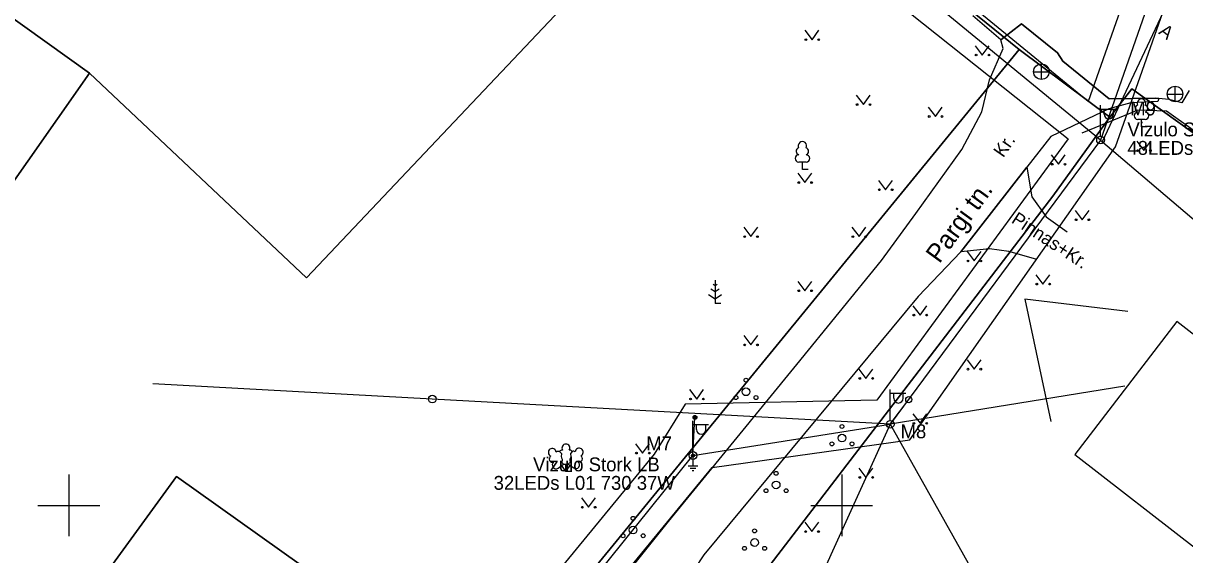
# Model space of a CAD drawing. Extents: x 641557 to 642719, y 6471421 to 6472352.
# Drawn here: x 641997 to 642072.2, y 6471996.8 to 6472031.2 of the extents above; entities that cross this region are included whole.
import ezdxf

# ---------------------------------------------------------------- set-up
doc = ezdxf.new("R2010")
doc.units = 0
for name, color, linetype in [('ABIJOONIS', 7, 'Continuous'), ('HALJASTUS', 7, 'Continuous'), ('HOONE', 7, 'Continuous'), ('KKAEV', 7, 'Continuous'), ('MOOTKOOD', 7, 'Continuous'), ('MOOTKORG-EH2000', 7, 'Continuous'), ('MOOTMPUNKT', 7, 'Continuous'), ('MOOTNR', 7, 'Continuous'), ('MOOTPIIR', 7, 'Continuous'), ('MPKAABEL', 7, 'Continuous'), ('MPOHULIIN', 7, 'Continuous'), ('PIIR', 7, 'Continuous'), ('POST', 7, 'Continuous'), ('PUU', 7, 'Continuous'), ('SIOHULIIN', 7, 'Continuous'), ('TEE', 7, 'Continuous'), ('VORK', 7, 'Continuous')]:
    doc.layers.add(name, color=color, linetype=linetype)

msp = doc.modelspace()

# ---------------------------------------------------------------- linework, layer by layer
at = {"layer": 'HALJASTUS'}
for p, q in [((642047.619, 6472030.728), (642048.083, 6472030.121)), ((642048.083, 6472030.121), (642048.528, 6472030.728)), ((642058.631, 6472029.735), (642059.095, 6472029.129)), ((642059.095, 6472029.129), (642059.54, 6472029.735)), ((642050.934, 6472026.534), (642051.398, 6472025.928)), ((642051.398, 6472025.928), (642051.843, 6472026.534)), ((642055.596, 6472025.762), (642056.06, 6472025.155)), ((642056.06, 6472025.155), (642056.505, 6472025.762)), ((642069.081, 6472023.561), (642069.545, 6472022.954)), ((642069.545, 6472022.954), (642069.99, 6472023.561)), ((642063.551, 6472022.676), (642064.015, 6472022.069)), ((642064.015, 6472022.069), (642064.46, 6472022.676)), ((642047.157, 6472021.488), (642047.621, 6472020.882)), ((642047.621, 6472020.882), (642048.066, 6472021.488)), ((642052.372, 6472021.023), (642052.835, 6472020.416)), ((642052.835, 6472020.416), (642053.281, 6472021.023)), ((642065.1, 6472019.079), (642065.563, 6472018.473)), ((642065.563, 6472018.473), (642066.009, 6472019.079)), ((642043.657, 6472017.988), (642044.121, 6472017.382)), ((642044.121, 6472017.382), (642044.566, 6472017.988)), ((642050.657, 6472017.988), (642051.121, 6472017.382)), ((642051.121, 6472017.382), (642051.566, 6472017.988)), ((642058.105, 6472016.418), (642058.569, 6472015.811)), ((642058.569, 6472015.811), (642059.014, 6472016.418)), ((642047.157, 6472014.488), (642047.621, 6472013.882)), ((642047.621, 6472013.882), (642048.066, 6472014.488)), ((642062.557, 6472014.92), (642063.02, 6472014.313)), ((642063.02, 6472014.313), (642063.466, 6472014.92)), ((642054.605, 6472012.918), (642055.069, 6472012.311)), ((642055.069, 6472012.311), (642055.514, 6472012.918)), ((642043.657, 6472010.988), (642044.121, 6472010.382)), ((642044.121, 6472010.382), (642044.566, 6472010.988)), ((642058.105, 6472009.418), (642058.569, 6472008.811)), ((642058.569, 6472008.811), (642059.014, 6472009.418)), ((642051.105, 6472008.819), (642051.569, 6472008.212)), ((642051.569, 6472008.212), (642052.014, 6472008.819)), ((642040.157, 6472007.488), (642040.621, 6472006.882)), ((642040.621, 6472006.882), (642041.066, 6472007.488)), ((642054.605, 6472005.918), (642055.069, 6472005.311)), ((642055.069, 6472005.311), (642055.514, 6472005.918)), ((642036.657, 6472003.988), (642037.121, 6472003.382)), ((642037.121, 6472003.382), (642037.566, 6472003.988)), ((642051.105, 6472002.418), (642051.569, 6472001.811)), ((642051.569, 6472001.811), (642052.014, 6472002.418)), ((642033.157, 6472000.488), (642033.621, 6471999.882)), ((642033.621, 6471999.882), (642034.066, 6472000.488)), ((642047.605, 6471998.918), (642048.069, 6471998.311)), ((642048.069, 6471998.311), (642048.514, 6471998.918))]:
    msp.add_line(p, q, dxfattribs=at)
for points in [[(642081.398, 6472012.884), (642083.689, 6472015.541), (642075.888, 6472022.02), (642071.009, 6472025.489), (642069.155, 6472025.558), (642065.54, 6472024.078)], [(642068.519, 6472012.551), (642061.836, 6472013.345), (642063.534, 6472005.431)]]:
    msp.add_lwpolyline(points, dxfattribs=at)
for centre in [(642047.682, 6472030.121), (642048.511, 6472030.121), (642058.694, 6472029.129), (642059.523, 6472029.129), (642050.997, 6472025.928), (642051.825, 6472025.928), (642055.658, 6472025.155), (642056.487, 6472025.155), (642069.144, 6472022.954), (642069.972, 6472022.954), (642063.614, 6472022.069), (642064.443, 6472022.069), (642047.22, 6472020.882), (642048.049, 6472020.882), (642052.434, 6472020.416), (642053.263, 6472020.416), (642065.162, 6472018.473), (642065.991, 6472018.473), (642043.72, 6472017.382), (642044.549, 6472017.382), (642050.72, 6472017.382), (642051.549, 6472017.382), (642058.168, 6472015.811), (642058.997, 6472015.811), (642047.22, 6472013.882), (642048.049, 6472013.882), (642062.619, 6472014.313), (642063.448, 6472014.313), (642054.668, 6472012.311), (642055.497, 6472012.311), (642043.72, 6472010.382), (642044.549, 6472010.382), (642058.168, 6472008.811), (642058.997, 6472008.811), (642051.168, 6472008.212), (642051.997, 6472008.212), (642040.22, 6472006.882), (642041.049, 6472006.882), (642054.668, 6472005.311), (642055.497, 6472005.311), (642036.72, 6472003.382), (642037.549, 6472003.382), (642051.168, 6472001.811), (642051.997, 6472001.811), (642033.22, 6471999.882), (642034.049, 6471999.882), (642047.668, 6471998.311), (642048.497, 6471998.311)]:
    msp.add_circle(centre, 0.055, dxfattribs=at)
at = {"layer": 'HOONE'}
msp.add_lwpolyline([(642065.09, 6472003.293), (642089.074, 6471984.663), (642095.654, 6471993.274), (642071.669, 6472011.904), (642065.09, 6472003.293)], dxfattribs=at)
at = {"layer": 'KKAEV'}
for p, q in [((642062.415, 6472028.054), (642063.415, 6472028.054)), ((642062.915, 6472027.554), (642062.915, 6472028.554)), ((642071.064, 6472026.609), (642072.064, 6472026.609)), ((642071.564, 6472026.109), (642071.564, 6472027.109))]:
    msp.add_line(p, q, dxfattribs=at)
for centre in [(642062.915, 6472028.054), (642071.564, 6472026.609)]:
    msp.add_circle(centre, 0.5, dxfattribs=at)
at = {"layer": 'MOOTMPUNKT'}
for centre in [(642040.503, 6472005.693), (642040.377, 6472003.228)]:
    msp.add_circle(centre, 0.1, dxfattribs=at)
at = {"layer": 'MOOTPIIR'}
for points in [[(641977.809, 6472092.35), (641984.419, 6472077.916), (641993.712, 6472078.683), (642019.528, 6472059.576), (642064.643, 6472023.711), (642052.26, 6472006.799), (642039.863, 6472006.551), (642037.875, 6472003.321), (642015.317, 6471975.848), (641964.57, 6471915.051)], [(641955.969, 6471899.409), (641998.872, 6471949.316), (642018.561, 6471974.371), (642041.616, 6472002.451), (642054.4, 6472004.245), (642067.708, 6472023.186), (642075.991, 6472046.71), (642073.491, 6472047.59), (642065.932, 6472026.122), (642045.73, 6472042.679), (642021.107, 6472062.859), (641983.055, 6472091.383)]]:
    msp.add_lwpolyline(points, dxfattribs=at)
at = {"layer": 'MPKAABEL'}
for points in [[(642040.377, 6472003.228), (642040.377, 6472002.55)], [(642040.695, 6472002.542), (642040.059, 6472002.542)], [(642040.561, 6472002.392), (642040.193, 6472002.392)], [(642040.427, 6472002.242), (642040.327, 6472002.242)]]:
    msp.add_lwpolyline(points, dxfattribs=at)
at = {"layer": 'MPOHULIIN'}
for p, q in [((642023.51, 6472006.876), (642005.441, 6472007.868)), ((642053.137, 6472005.249), (642023.51, 6472006.876))]:
    msp.add_line(p, q, dxfattribs=at)
for points in [[(642066.743, 6472023.634), (642044.597, 6472041.824), (642019.939, 6472060.923), (641980.015, 6472091.706)], [(642092.759, 6472082.232), (642082.032, 6472055.789), (642066.817, 6472023.473)], [(642074.552, 6472045.947), (642066.743, 6472023.634)], [(642066.743, 6472023.634), (642053.137, 6472005.249)], [(642066.743, 6472023.634), (642090.685, 6472003.265), (642087.608, 6471999.648)], [(641981.059, 6471883.254), (641975.914, 6471885.165), (641966.093, 6471889.214), (641953.754, 6471899.472), (641974.683, 6471923.679), (641995.724, 6471948.915), (642016.857, 6471973.989), (642040.377, 6472003.228), (642053.137, 6472005.249)], [(642053.137, 6472005.249), (642037.493, 6471970.833), (642031.254, 6471937.857), (642022.97, 6471901.239), (642022.97, 6471901.239)], [(642053.137, 6472005.249), (642065.494, 6471983.242), (642060.226, 6471969.422)]]:
    msp.add_lwpolyline(points, dxfattribs=at)
at = {"layer": 'PIIR'}
for points in [[(642149.07, 6471967.26), (642119.65, 6471990.44), (642068.76, 6472026.95), (642067.35, 6472025.11), (642061.48, 6472029.49), (642043.28, 6472044.21), (642037.8, 6472053), (642018.53, 6472067.16), (642000.75, 6472069.46), (641989.88, 6472069.42), (641984.02, 6472068.89), (641978.1, 6472068.06), (641915.99, 6472031.13), (641895.89, 6472016.54), (641877.52, 6472001.62), (641871.64, 6471996.91), (641764.55, 6471924.16)], [(641936.28, 6471864.22), (641985.07, 6471931.45), (642002.31, 6471955.2), (642017.35, 6471973.82), (642027.1, 6471987.54), (642061.48, 6472029.49), (642067.35, 6472025.11), (642063.65, 6472020.01), (642045.38, 6471996.16), (642021.07, 6471968.37), (641971.42, 6471900.94), (641981.06, 6471893.53), (641976.12, 6471887.96), (641967.07, 6471894.64), (641940.69, 6471858.55)]]:
    msp.add_lwpolyline(points, dxfattribs=at)
for points in [[(642000.75, 6472069.46), (642018.53, 6472067.16), (642037.8, 6472053), (642043.28, 6472044.21), (642015.37, 6472014.73), (642001.33, 6472027.96), (641988.62, 6472037.08), (641995.65, 6472045.45), (641992.45, 6472052.62)], [(641992.45, 6472052.62), (641995.65, 6472045.45), (641988.62, 6472037.08), (642001.33, 6472027.96), (641983.28, 6472002.24), (641964.78, 6472016.03), (641951.7, 6471999.62), (641915.99, 6472031.13), (641978.1, 6472068.06)], [(641877.52, 6472001.62), (641895.89, 6472016.54), (641915.99, 6472031.13), (641951.7, 6471999.62), (641964.78, 6472016.03), (641983.28, 6472002.24), (642001.33, 6472027.96), (642015.37, 6472014.73), (642043.28, 6472044.21), (642061.48, 6472029.49), (642027.1, 6471987.54), (642006.96, 6472001.86), (641997.37, 6471988.68), (642017.35, 6471973.82), (642002.31, 6471955.2), (641985.07, 6471931.45), (641976.92, 6471936.05), (641936.82, 6471957.35), (641888.83, 6471988.61)], [(642119.65, 6471990.44), (642099.09, 6471957.42), (642045.38, 6471996.16), (642063.65, 6472020.01), (642067.35, 6472025.11), (642068.76, 6472026.95)], [(642027.1, 6471987.54), (642017.35, 6471973.82), (641997.37, 6471988.68), (642006.96, 6472001.86)]]:
    msp.add_lwpolyline(points, close=True, dxfattribs=at)
at = {"layer": 'POST'}
for p, q in [((642066.743, 6472023.884), (642066.743, 6472025.884)), ((642066.743, 6472025.634), (642067.743, 6472025.634)), ((642066.97, 6472025.313), (642066.97, 6472025.634)), ((642067.582, 6472025.313), (642067.582, 6472025.634)), ((642066.743, 6472023.634), (642066.743, 6472023.634)), ((642053.137, 6472005.499), (642053.137, 6472007.499)), ((642053.137, 6472007.249), (642054.137, 6472007.249)), ((642053.364, 6472006.928), (642053.364, 6472007.249)), ((642053.976, 6472006.928), (642053.976, 6472007.249)), ((642040.377, 6472003.228), (642040.503, 6472005.693)), ((642040.377, 6472003.478), (642040.377, 6472005.478)), ((642040.377, 6472005.228), (642041.377, 6472005.228)), ((642040.604, 6472004.907), (642040.604, 6472005.228)), ((642041.216, 6472004.907), (642041.216, 6472005.228)), ((642053.137, 6472005.249), (642053.137, 6472005.249)), ((642040.377, 6472003.228), (642040.377, 6472003.228))]:
    msp.add_line(p, q, dxfattribs=at)
msp.add_lwpolyline([(642053.137, 6472005.249), (642054.337, 6472006.842)], dxfattribs=at)
for centre, radius in [((642066.743, 6472023.634), 0.25), ((642023.51, 6472006.876), 0.25), ((642054.337, 6472006.842), 0.2), ((642040.503, 6472005.693), 0.125), ((642040.503, 6472005.693), 0.105), ((642040.503, 6472005.693), 0.0851), ((642040.503, 6472005.693), 0.0651), ((642040.503, 6472005.693), 0.0451), ((642040.503, 6472005.693), 0.0251), ((642040.503, 6472005.693), 0.00511), ((642053.137, 6472005.249), 0.25), ((642040.377, 6472003.228), 0.25)]:
    msp.add_circle(centre, radius, dxfattribs=at)
for centre in [(642067.276, 6472025.313), (642053.67, 6472006.928), (642040.91, 6472004.907)]:
    msp.add_arc(centre, 0.306, 180, 0, dxfattribs=at)
at = {"layer": 'PUU'}
for p, q in [((642069.629, 6472024.967), (642069.149, 6472024.967)), ((642069.389, 6472024.492), (642069.389, 6472024.967)), ((642069.769, 6472024.492), (642069.389, 6472024.492)), ((642047.695, 6472022.206), (642047.215, 6472022.206)), ((642047.455, 6472021.731), (642047.455, 6472022.206)), ((642047.835, 6472021.731), (642047.455, 6472021.731)), ((642041.808, 6472014.561), (642041.808, 6472013.061)), ((642041.808, 6472013.811), (642041.541, 6472013.989)), ((642041.808, 6472014.211), (642041.684, 6472014.294)), ((642041.932, 6472014.294), (642041.808, 6472014.211)), ((642042.075, 6472013.989), (642041.808, 6472013.811)), ((642041.384, 6472013.65), (642041.808, 6472013.368)), ((642041.808, 6472013.368), (642042.232, 6472013.65)), ((642042.168, 6472013.061), (642041.808, 6472013.061)), ((642031.646, 6472002.412), (642032.006, 6472002.667)), ((642032.156, 6472002.192), (642031.881, 6472002.577)), ((642032.006, 6472002.667), (642032.301, 6472002.667)), ((642032.156, 6472002.192), (642032.156, 6472002.667)), ((642032.156, 6472002.192), (642032.426, 6472002.582)), ((642032.301, 6472002.667), (642032.661, 6472002.422)), ((642032.536, 6472002.192), (642032.156, 6472002.192))]:
    msp.add_line(p, q, dxfattribs=at)
for points in [[(642031.743, 6472003.479), (642031.846, 6472003.377), (642031.861, 6472003.347), (642031.861, 6472003.292), (642031.846, 6472003.202), (642031.846, 6472003.157), (642031.866, 6472003.077), (642031.906, 6472002.987), (642031.916, 6472002.942), (642031.911, 6472002.897), (642031.896, 6472002.832), (642031.896, 6472002.802), (642031.916, 6472002.762), (642031.941, 6472002.732), (642032.006, 6472002.667)], [(642032.56, 6472003.493), (642032.466, 6472003.377), (642032.451, 6472003.347), (642032.451, 6472003.292), (642032.466, 6472003.202), (642032.471, 6472003.157), (642032.451, 6472003.077), (642032.411, 6472002.987), (642032.401, 6472002.942), (642032.406, 6472002.897), (642032.421, 6472002.832), (642032.421, 6472002.802), (642032.401, 6472002.762), (642032.376, 6472002.732), (642032.306, 6472002.667)]]:
    msp.add_lwpolyline(points, dxfattribs=at)
for centre, radius in [((642043.805, 6472008.098), 0.125), ((642043.155, 6472006.973), 0.125), ((642043.805, 6472007.348), 0.25), ((642044.455, 6472006.973), 0.125), ((642050.014, 6472005.104), 0.125), ((642049.364, 6472003.979), 0.125), ((642050.014, 6472004.354), 0.25), ((642050.664, 6472003.979), 0.125), ((642045.754, 6472002.075), 0.125), ((642045.104, 6472000.95), 0.125), ((642045.754, 6472001.325), 0.25), ((642046.404, 6472000.95), 0.125), ((642036.501, 6471999.163), 0.125), ((642035.851, 6471998.038), 0.125), ((642036.501, 6471998.413), 0.25), ((642037.151, 6471998.038), 0.125), ((642044.361, 6471998.35), 0.125), ((642043.711, 6471997.225), 0.125), ((642044.361, 6471997.6), 0.25), ((642045.011, 6471997.225), 0.125)]:
    msp.add_circle(centre, radius, dxfattribs=at)
for centre, radius, start, end in [((642069.219, 6472025.665), 0.233, 109.02174, 253.14154), ((642069.389, 6472026.012), 0.277, 332.5799, 207.4201), ((642069.559, 6472025.665), 0.233, 286.85082, 70.98591), ((642069.152, 6472025.204), 0.238, 90.0016, 269.3953), ((642069.626, 6472025.204), 0.238, 270.6047, 89.9984), ((642047.455, 6472023.251), 0.277, 332.5799, 207.4201), ((642047.285, 6472022.904), 0.233, 109.02174, 253.14154), ((642047.625, 6472022.904), 0.233, 286.85082, 70.98591), ((642047.218, 6472022.443), 0.238, 90.0016, 269.3953), ((642047.692, 6472022.443), 0.238, 270.6047, 89.9984), ((642032.156, 6472003.712), 0.256, 90.00126, 211.01588), ((642032.156, 6472003.712), 0.256, 328.98412, 89.99874), ((642031.273, 6472003.429), 0.256, 125.53894, 246.55356), ((642031.273, 6472003.429), 0.256, 4.5218, 125.53642), ((642031.659, 6472003.296), 0.202, 65.23821, 130.74121), ((642031.919, 6472003.38), 0.202, 84.79647, 150.29947), ((642032.394, 6472003.38), 0.202, 34.38566, 95.20353), ((642032.632, 6472003.305), 0.202, 50.31726, 111.13512), ((642033.016, 6472003.445), 0.256, 55.52204, 176.53666), ((642032.996, 6472003.027), 0.224, 252.52354, 55.59181), ((642033.016, 6472003.445), 0.256, 294.50491, 55.51952), ((642031.301, 6472003.012), 0.224, 125.46665, 288.53492), ((642031.51, 6472002.606), 0.237, 125.53768, 305.53661), ((642032.794, 6472002.618), 0.237, 235.52186, 55.52078)]:
    msp.add_arc(centre, radius, start, end, dxfattribs=at)
at = {"layer": 'SIOHULIIN'}
for points in [[(642066.743, 6472023.634), (642053.137, 6472005.249), (642023.51, 6472006.876)], [(642023.51, 6472006.876), (642005.441, 6472007.868)], [(642068.317, 6472007.721), (642053.137, 6472005.249)]]:
    msp.add_lwpolyline(points, dxfattribs=at)
at = {"layer": 'TEE'}
for points in [[(642025.206, 6471981.989), (642038.794, 6471998.949), (642047.085, 6472009.109), (642052.582, 6472015.849), (642054.803, 6472018.878), (642057.761, 6472023.02), (642059.055, 6472025.446), (642059.567, 6472027.518), (642060.438, 6472029.558), (642060.293, 6472030.111), (642061.62, 6472031.153), (642063.954, 6472029.272), (642064.299, 6472028.73), (642067.3, 6472026.288), (642070.297, 6472026.346), (642070.509, 6472026.326), (642070.439, 6472026.116), (642068.698, 6472026.028), (642067.271, 6472025.656), (642063.525, 6472023.868), (642061.981, 6472021.886), (642057.71, 6472016.404), (642054.934, 6472013.517), (642041.088, 6471996.808), (642040.451, 6471995.861)], [(642072.485, 6472026.831), (642072.011, 6472026.035), (642071.166, 6472026.263), (642070.297, 6472026.346), (642067.3, 6472026.288), (642064.299, 6472028.73), (642063.954, 6472029.272), (642061.62, 6472031.153), (642060.293, 6472030.111), (642058.489, 6472031.665)], [(642062.564, 6472015.919), (642060.803, 6472016.425), (642059.56, 6472016.601), (642057.71, 6472016.404), (642061.981, 6472021.886), (642062.299, 6472019.958), (642063.23, 6472018.655), (642064.594, 6472017.696)]]:
    msp.add_lwpolyline(points, dxfattribs=at)
at = {"layer": 'VORK'}
for p, q in [((642000, 6472002), (642000, 6471998)), ((642050, 6472002), (642050, 6471998)), ((641998, 6472000), (642002, 6472000)), ((642048, 6472000), (642052, 6472000))]:
    msp.add_line(p, q, dxfattribs=at)

# ---------------------------------------------------------------- texts
at = {"layer": 'ABIJOONIS'}
for s, p in [('M9', (642068.659, 6472025.224)), ('Vizulo Stork LB', (642068.479, 6472023.871)), ('48LEDs L09 730 76W', (642068.479, 6472022.675)), ('M8', (642053.804, 6472004.341)), ('M7', (642037.353, 6472003.562)), ('Vizulo Stork LB', (642030.033, 6472002.205)), ('32LEDs L01 730 37W', (642027.479, 6472001.01))]:
    msp.add_text(s, height=0.896, rotation=359.99605, dxfattribs=at).set_placement(p)
at = {"layer": 'MOOTKOOD'}
for s, p in [('89', (642040.503, 6472005.743)), ('84', (642040.377, 6472003.278))]:
    msp.add_text(s, height=0.05, dxfattribs=at).set_placement(p)
at = {"layer": 'MOOTKORG-EH2000'}
for s, p in [('41.94', (642040.503, 6472005.668)), ('42.30', (642040.377, 6472003.203))]:
    msp.add_text(s, height=0.05, dxfattribs=at).set_placement(p)
at = {"layer": 'MOOTNR'}
for s, p in [('5', (642040.503, 6472005.593)), ('4', (642040.377, 6472003.128))]:
    msp.add_text(s, height=0.05, dxfattribs=at).set_placement(p)
at = {"layer": 'TEE'}
for s, height, rotation, p in [('A', 0.85, 322.4446, (642070.45, 6472030.542)), ('Kr.', 0.85, 55.26666, (642060.448, 6472022.446)), ('Pargi tn.', 1.2, 53.93971, (642056.32, 6472015.597)), ('Pinnas+Kr.', 0.85, 326.77452, (642060.917, 6472018.323))]:
    msp.add_text(s, height=height, rotation=rotation, dxfattribs=at).set_placement(p)

doc.saveas('drawing.dxf')
